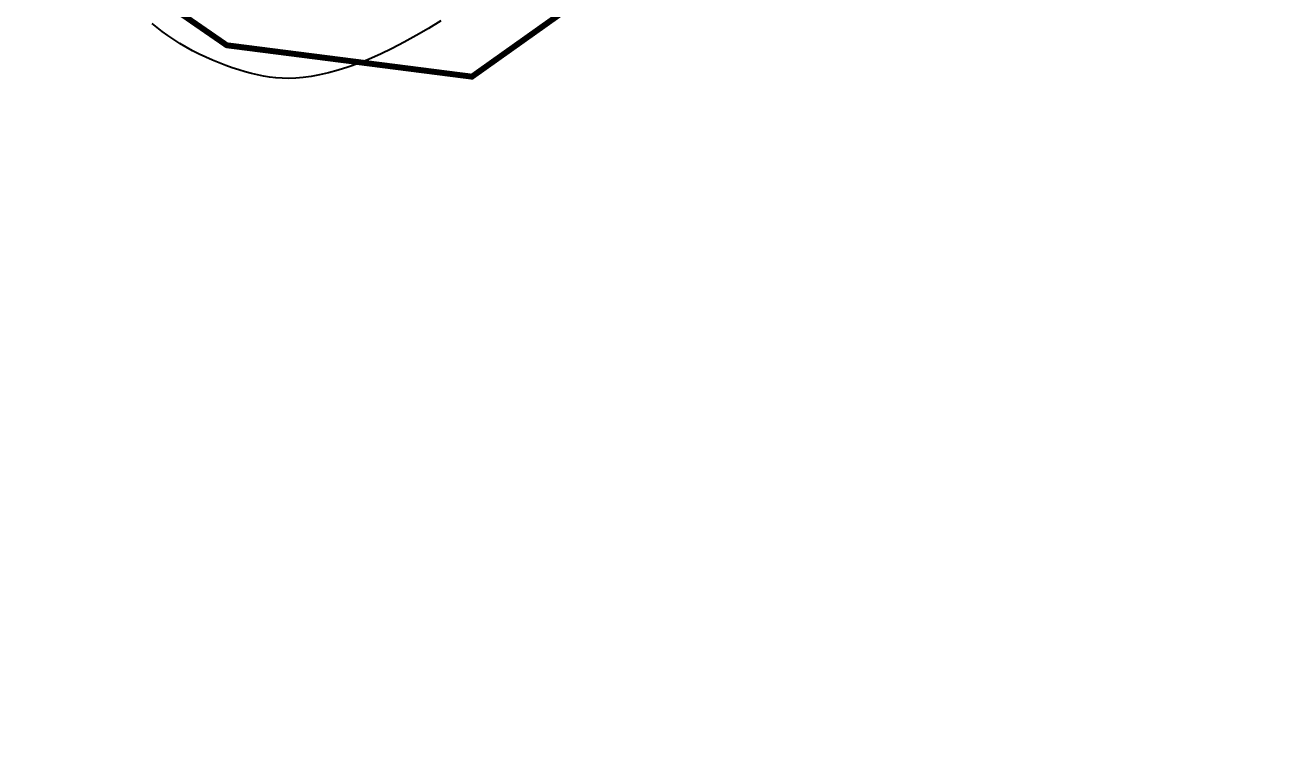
# Model space of a CAD drawing. Header units: metres. Extents: x 561401 to 594056, y 8460144 to 8508504.
# Drawn here: x 571298.1 to 571403.5, y 8472087.4 to 8472147.9 of the extents above; entities that cross this region are included whole.
import ezdxf

# ---------------------------------------------------------------- set-up
doc = ezdxf.new("R2010")
doc.units = ezdxf.units.M
doc.layers.add('1.1. DERECHO DE VIA', color=230, linetype='Continuous')
doc.layers.add('1.1. VIA EXISTENTE', color=252, linetype='Continuous')

msp = doc.modelspace()

# ---------------------------------------------------------------- linework, layer by layer
at = {"layer": '1.1. DERECHO DE VIA', "color": 230, "linetype": 'Continuous', "lineweight": 40, "ltscale": 0.2, "const_width": 0.5}
msp.add_lwpolyline([(571495.87, 8472079.46), (571493.7, 8472099.34), (571491.49, 8472119.22), (571485.28, 8472138.06), (571472.79, 8472153.29), (571457.05, 8472165.54), (571440.77, 8472177.17), (571422.82, 8472185.73), (571403.23, 8472186.39), (571385.27, 8472178.43), (571368.81, 8472167.11), (571352.62, 8472155.37), (571335.98, 8472143.54), (571315.23, 8472146.2), (571297.57, 8472158.39), (571293.01, 8472179.07), (571297.81, 8472198.82), (571301.63, 8472218.45), (571305.46, 8472238.08), (571309.29, 8472257.71), (571308.49, 8472277.57)], dxfattribs=at)
at = {"layer": '1.1. VIA EXISTENTE', "color": 253, "linetype": 'Continuous', "lineweight": 40, "ltscale": 0.2, "true_color": 0x84a4a6}
msp.add_lwpolyline([(571333.34, 8472148.27), (571332.31, 8472147.63), (571331.27, 8472147.02), (571330.24, 8472146.45), (571329.23, 8472145.92), (571328.24, 8472145.44), (571327.29, 8472145.02), (571326.37, 8472144.65), (571325.49, 8472144.34), (571324.65, 8472144.08), (571323.85, 8472143.86), (571323.09, 8472143.69), (571322.37, 8472143.56), (571321.7, 8472143.47), (571321.07, 8472143.41), (571320.48, 8472143.39), (571319.92, 8472143.4), (571319.38, 8472143.43), (571318.86, 8472143.5), (571318.34, 8472143.58), (571317.83, 8472143.69), (571317.32, 8472143.81), (571316.79, 8472143.96), (571316.25, 8472144.12), (571315.7, 8472144.29), (571315.14, 8472144.49), (571314.58, 8472144.7), (571314.02, 8472144.93), (571313.46, 8472145.18), (571312.9, 8472145.45), (571312.34, 8472145.74), (571311.8, 8472146.04), (571311.26, 8472146.36), (571310.74, 8472146.69), (571310.25, 8472147.03), (571309.77, 8472147.36), (571309.33, 8472147.7), (571308.93, 8472148.03)], dxfattribs=at)

doc.saveas('drawing.dxf')
